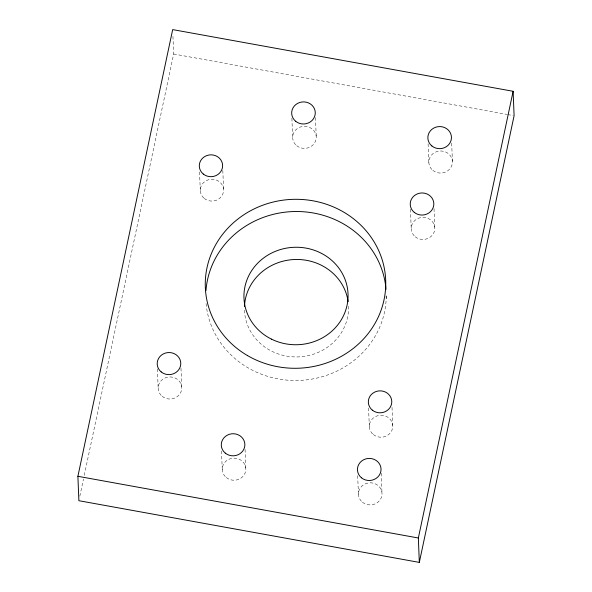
<?xml version="1.0" encoding="UTF-8"?>
<svg xmlns="http://www.w3.org/2000/svg" width="592" height="592" viewBox="0 0 592 592"><rect width="100%" height="100%" fill="white"/><g stroke="black" fill="none" stroke-linecap="round" stroke-linejoin="round"><path stroke-width="0.44" stroke-dasharray="2.96 2.22" d="M79.839 496.185L83.487 479.009M84.256 475.391L173.656 54.005L172.894 35.024M173.656 54.005L506.833 114.382M507.744 114.552L513.19 115.536M451.681 143.168L452.414 161.246M434.025 208.65L434.787 227.631M428.097 143.826L428.86 162.807M410.441 209.309L411.24 229.2M392.022 407.385L392.748 425.463M386.088 295.956L386.191 298.568M381.204 473.193L382.003 493.084M368.572 408.036L369.334 427.017M357.686 475.657L358.449 494.646M315.469 117.586L316.232 136.567M291.886 118.245L292.685 138.136M245.066 449.417L245.828 468.405M222.814 170.407L223.576 189.396M221.512 450.986L222.274 469.967M199.541 171.954L200.303 190.942M180.982 368.224L181.744 387.212M157.391 368.883L158.19 388.774M348.525 306.242A52.074 48.744 -2.3 0 1 298.309 356.909A52.074 48.744 -2.3 0 1 244.459 310.171M386.25 295.83A90.258 84.486 -2.3 0 1 298.664 380.441A90.258 84.486 -2.3 0 1 205.927 301.705M226.27 477.529A11.803 11.048 -2.3 0 0 245.628 471.284A11.803 11.048 -2.3 0 0 230.258 458.741A11.803 11.048 -2.3 0 0 226.27 477.529M162.186 396.337A11.803 11.048 -2.3 0 0 181.544 390.091A11.803 11.048 -2.3 0 0 166.174 377.548A11.803 11.048 -2.3 0 0 162.186 396.337M373.308 434.535A11.736 10.982 -2.3 0 0 392.548 428.327A11.736 10.982 -2.3 0 0 377.267 415.858A11.736 10.982 -2.3 0 0 373.308 434.535M362.445 502.208A11.803 11.048 -2.3 0 0 381.803 495.963A11.803 11.048 -2.3 0 0 366.433 483.42A11.803 11.048 -2.3 0 0 362.445 502.208M204.255 198.416A11.662 10.915 -2.3 0 0 223.376 192.237A11.662 10.915 -2.3 0 0 208.192 179.85A11.662 10.915 -2.3 0 0 204.255 198.416M296.681 145.699A11.803 11.048 -2.3 0 0 316.032 139.446A11.803 11.048 -2.3 0 0 300.662 126.91A11.803 11.048 -2.3 0 0 296.681 145.699M415.229 236.763A11.803 11.048 -2.3 0 0 434.587 230.517A11.803 11.048 -2.3 0 0 419.217 217.974A11.803 11.048 -2.3 0 0 415.229 236.763M432.856 170.378A11.803 11.048 -2.3 0 0 452.207 164.125A11.803 11.048 -2.3 0 0 436.837 151.582A11.803 11.048 -2.3 0 0 432.856 170.378"/><path stroke-width="0.89" d="M77.9 476.301L172.679 29.6L513.116 91.294L514.1 115.699L419.321 562.4L78.884 500.706L77.9 476.301L418.344 537.995L419.321 562.4M418.344 537.995L513.116 91.294M244.466 306.538A52.074 48.744 -2.3 0 1 294.18 259.518A52.074 48.744 -2.3 0 1 348.126 301.713M205.964 290.687A90.258 84.486 -2.3 0 1 295.771 211.507A90.258 84.486 -2.3 0 1 386.006 289.37M247.626 355.651A90.258 84.486 -2.3 0 0 385.703 286.365A90.258 84.486 -2.3 0 0 253.206 209.368A90.258 84.486 -2.3 0 0 247.626 355.651M161.209 371.931A11.803 11.048 -2.3 0 0 180.56 365.678A11.803 11.048 -2.3 0 0 165.19 353.143A11.803 11.048 -2.3 0 0 161.209 371.931M203.271 174.011A11.662 10.915 -2.3 0 0 222.4 167.832A11.662 10.915 -2.3 0 0 207.207 155.437A11.662 10.915 -2.3 0 0 203.271 174.011M372.324 410.13A11.736 10.982 -2.3 0 0 391.564 403.922A11.736 10.982 -2.3 0 0 376.29 391.453A11.736 10.982 -2.3 0 0 372.324 410.13M414.252 212.358A11.803 11.048 -2.3 0 0 433.61 206.105A11.803 11.048 -2.3 0 0 418.241 193.562A11.803 11.048 -2.3 0 0 414.252 212.358M361.468 477.803A11.803 11.048 -2.3 0 0 380.819 471.55A11.803 11.048 -2.3 0 0 365.456 459.007A11.803 11.048 -2.3 0 0 361.468 477.803M225.293 453.124A11.803 11.048 -2.3 0 0 244.644 446.879A11.803 11.048 -2.3 0 0 229.274 434.336A11.803 11.048 -2.3 0 0 225.293 453.124M431.871 145.965A11.803 11.048 -2.3 0 0 451.23 139.719A11.803 11.048 -2.3 0 0 435.86 127.176A11.803 11.048 -2.3 0 0 431.871 145.965M295.697 121.293A11.803 11.048 -2.3 0 0 315.055 115.04A11.803 11.048 -2.3 0 0 299.685 102.497A11.803 11.048 -2.3 0 0 295.697 121.293M271.558 339.164A52.074 48.744 -2.3 0 0 348.037 294.039A52.074 48.744 -2.3 0 0 268.405 254.797A52.074 48.744 -2.3 0 0 271.558 339.164"/></g></svg>
